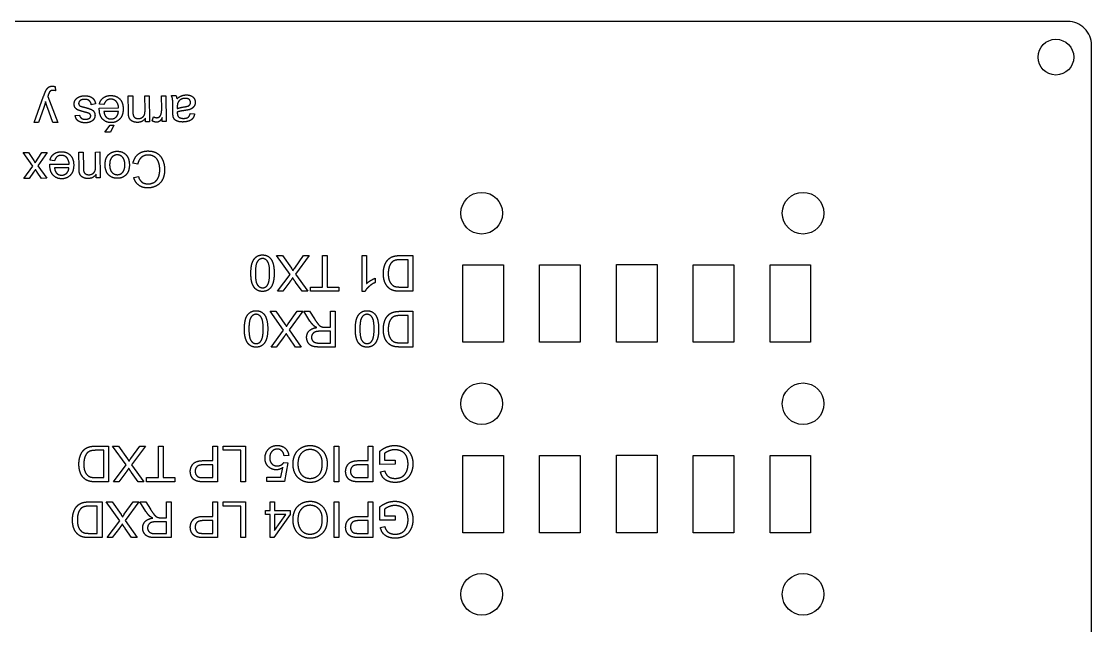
# Model space of a CAD drawing. Header units: millimetres. Extents: x -165 to 15, y -100 to 0.
# Drawn here: x -74.9 to 15, y -50.7 to 0 of the extents above; entities that cross this region are included whole.
import ezdxf

# ---------------------------------------------------------------- set-up
doc = ezdxf.new("R2010")
doc.units = ezdxf.units.MM
doc.layers.get('0').update_dxf_attribs({"linetype": 'CONTINUOUS'})

msp = doc.modelspace()

# ---------------------------------------------------------------- linework, layer by layer
for p, q in [((-73.823, -8.501), (-73.015, -6.284)), ((-72.049, -5.476), (-72.006, -5.822)), ((-65.904, -6.262), (-65.535, -6.259)), ((-65.892, -7.598), (-65.904, -6.262)), ((-65.535, -6.259), (-65.524, -7.581)), ((-64.506, -6.251), (-64.138, -6.247)), ((-64.496, -7.437), (-64.506, -6.251)), ((-64.138, -6.247), (-64.119, -8.421)), ((-63.106, -6.239), (-62.738, -6.236)), ((-63.097, -7.377), (-63.106, -6.239)), ((-62.738, -6.236), (-62.72, -8.409)), ((-62.288, -6.232), (-61.903, -6.229)), ((-72.675, -6.314), (-71.832, -8.485)), ((-68.646, -6.934), (-69.01, -6.994)), ((-67.95, -6.979), (-68.331, -6.935)), ((-62.159, -7.633), (-62.163, -7.142)), ((-61.791, -7.184), (-61.79, -7.319)), ((-73.001, -7.228), (-73.455, -8.498)), ((-72.229, -8.488), (-72.692, -7.233)), ((-70.361, -7.912), (-70.002, -7.86)), ((-68.339, -7.275), (-66.718, -7.261)), ((-66.736, -7.564), (-67.949, -7.575)), ((-63.901, -8.349), (-63.777, -8.006)), ((-63.051, -8.412), (-63.054, -8.082)), ((-60.697, -7.723), (-60.337, -7.769)), ((-73.455, -8.498), (-73.823, -8.501)), ((-71.832, -8.485), (-72.229, -8.488)), ((-64.451, -8.423), (-64.454, -8.114)), ((-64.119, -8.421), (-64.451, -8.423)), ((-62.72, -8.409), (-63.051, -8.412)), ((-74.739, -11.018), (-74.287, -11.014)), ((-73.922, -12.161), (-74.739, -11.018)), ((-74.287, -11.014), (-73.835, -11.686)), ((-73.715, -11.867), (-73.152, -11.005)), ((-72.705, -11.001), (-73.49, -12.137)), ((-73.152, -11.005), (-72.705, -11.001)), ((-72.102, -11.696), (-72.483, -11.652)), ((-70.055, -10.979), (-69.687, -10.976)), ((-70.044, -12.315), (-70.055, -10.979)), ((-69.687, -10.976), (-69.676, -12.298)), ((-68.658, -10.967), (-68.289, -10.964)), ((-68.648, -12.154), (-68.658, -10.967)), ((-68.289, -10.964), (-68.271, -13.137)), ((-74.664, -13.191), (-73.922, -12.161)), ((-73.835, -11.686), (-73.715, -11.867)), ((-73.49, -12.137), (-72.747, -13.175)), ((-72.49, -11.992), (-70.87, -11.978)), ((-70.888, -12.281), (-72.101, -12.291)), ((-65.111, -11.99), (-65.509, -11.893)), ((-74.224, -13.187), (-74.664, -13.191)), ((-73.862, -12.67), (-74.224, -13.187)), ((-73.207, -13.179), (-73.545, -12.672)), ((-72.747, -13.175), (-73.207, -13.179)), ((-68.603, -13.14), (-68.605, -12.831)), ((-68.271, -13.137), (-68.603, -13.14)), ((-65.447, -13.118), (-65.057, -13.023)), ((-52.316, -21.245), (-53.452, -19.659)), ((-53.452, -19.659), (-52.96, -19.659)), ((-52.96, -19.659), (-52.205, -20.729)), ((-51.931, -20.705), (-51.178, -19.659)), ((-50.701, -19.659), (-51.862, -21.222)), ((-51.178, -19.659), (-50.701, -19.659)), ((-46.265, -19.659), (-45.896, -19.659)), ((-46.265, -22.671), (-46.265, -19.659)), ((-45.896, -19.659), (-45.896, -22.006)), ((-43.083, -19.659), (-42, -19.659)), ((-42, -19.659), (-42, -22.659)), ((-42.397, -20.013), (-43.038, -20.013)), ((-42.397, -22.305), (-42.397, -20.013)), ((-53.37, -22.659), (-52.316, -21.245)), ((-51.862, -21.222), (-50.838, -22.659)), ((-45.16, -21.562), (-45.16, -21.918)), ((-52.334, -21.863), (-52.938, -22.659)), ((-51.311, -22.659), (-51.855, -21.889)), ((-43.027, -22.305), (-42.397, -22.305)), ((-52.938, -22.659), (-53.37, -22.659)), ((-50.838, -22.659), (-51.311, -22.659)), ((-46.027, -22.671), (-46.265, -22.671)), ((-42, -22.659), (-43.033, -22.659)), ((-52.858, -25.927), (-53.994, -24.341)), ((-53.994, -24.341), (-53.503, -24.341)), ((-53.503, -24.341), (-52.748, -25.411)), ((-52.473, -25.387), (-51.72, -24.341)), ((-51.244, -24.341), (-52.404, -25.905)), ((-51.72, -24.341), (-51.244, -24.341)), ((-50.65, -25.158), (-51.172, -24.341)), ((-51.172, -24.341), (-50.673, -24.341)), ((-50.673, -24.341), (-50.276, -24.965)), ((-48.925, -25.673), (-48.925, -24.341)), ((-48.925, -24.341), (-48.528, -24.341)), ((-48.528, -24.341), (-48.528, -27.341)), ((-43.083, -24.341), (-42, -24.341)), ((-42.397, -24.695), (-43.038, -24.695)), ((-42.397, -26.987), (-42.397, -24.695)), ((-42, -24.341), (-42, -27.341)), ((-53.912, -27.341), (-52.858, -25.927)), ((-52.404, -25.905), (-51.381, -27.341)), ((-48.925, -26.017), (-49.778, -26.017)), ((-49.385, -25.673), (-48.925, -25.673)), ((-48.925, -27.01), (-48.925, -26.017)), ((-52.877, -26.545), (-53.48, -27.341)), ((-51.853, -27.341), (-52.398, -26.572)), ((-53.48, -27.341), (-53.912, -27.341)), ((-51.381, -27.341), (-51.853, -27.341)), ((-49.874, -27.01), (-48.925, -27.01)), ((-48.528, -27.341), (-49.858, -27.341)), ((-42, -27.341), (-43.033, -27.341)), ((-43.027, -26.987), (-42.397, -26.987)), ((-68.652, -35.659), (-67.57, -35.659)), ((-67.57, -35.659), (-67.57, -38.659)), ((-66.084, -37.245), (-67.22, -35.659)), ((-67.22, -35.659), (-66.729, -35.659)), ((-66.729, -35.659), (-65.973, -36.729)), ((-65.699, -36.705), (-64.946, -35.659)), ((-64.469, -35.659), (-65.63, -37.222)), ((-64.946, -35.659), (-64.469, -35.659)), ((-58.803, -36.879), (-58.803, -35.659)), ((-58.803, -35.659), (-58.406, -35.659)), ((-58.406, -35.659), (-58.406, -38.659)), ((-45.757, -36.879), (-45.757, -35.659)), ((-45.757, -35.659), (-45.36, -35.659)), ((-45.36, -35.659), (-45.36, -38.659)), ((-67.967, -36.013), (-68.607, -36.013)), ((-67.967, -38.305), (-67.967, -36.013)), ((-52.43, -36.445), (-52.817, -36.477)), ((-44.775, -37.19), (-44.775, -36.076)), ((-44.386, -36.277), (-44.386, -36.836)), ((-44.386, -36.836), (-43.504, -36.836)), ((-43.504, -36.836), (-43.504, -37.188)), ((-67.138, -38.659), (-66.084, -37.245)), ((-65.63, -37.222), (-64.606, -38.659)), ((-58.803, -37.233), (-59.578, -37.233)), ((-59.572, -36.879), (-58.803, -36.879)), ((-58.803, -38.305), (-58.803, -37.233)), ((-53.081, -38.266), (-52.92, -37.46)), ((-52.842, -37.032), (-52.496, -37.077)), ((-52.496, -37.077), (-52.786, -38.618)), ((-45.757, -37.233), (-46.533, -37.233)), ((-46.527, -36.879), (-45.757, -36.879)), ((-45.757, -38.305), (-45.757, -37.233)), ((-43.504, -37.188), (-44.775, -37.19)), ((-44.73, -37.82), (-44.372, -37.722)), ((-68.597, -38.305), (-67.967, -38.305)), ((-66.102, -37.863), (-66.706, -38.659)), ((-65.079, -38.659), (-65.623, -37.889)), ((-59.57, -38.305), (-58.803, -38.305)), ((-54.278, -38.618), (-54.278, -38.266)), ((-54.278, -38.266), (-53.081, -38.266)), ((-52.786, -38.618), (-54.278, -38.618)), ((-46.525, -38.305), (-45.757, -38.305)), ((-67.57, -38.659), (-68.603, -38.659)), ((-66.706, -38.659), (-67.138, -38.659)), ((-64.606, -38.659), (-65.079, -38.659)), ((-58.406, -38.659), (-59.538, -38.659)), ((-45.36, -38.659), (-46.492, -38.659)), ((-69.194, -40.341), (-68.112, -40.341)), ((-68.112, -40.341), (-68.112, -43.341)), ((-66.626, -41.927), (-67.762, -40.341)), ((-67.762, -40.341), (-67.271, -40.341)), ((-67.271, -40.341), (-66.516, -41.411)), ((-66.241, -41.387), (-65.488, -40.341)), ((-65.012, -40.341), (-66.172, -41.905)), ((-65.488, -40.341), (-65.012, -40.341)), ((-64.418, -41.158), (-64.94, -40.341)), ((-64.94, -40.341), (-64.441, -40.341)), ((-64.441, -40.341), (-64.044, -40.965)), ((-62.693, -41.673), (-62.693, -40.341)), ((-62.693, -40.341), (-62.296, -40.341)), ((-62.296, -40.341), (-62.296, -43.341)), ((-58.803, -41.561), (-58.803, -40.341)), ((-58.803, -40.341), (-58.406, -40.341)), ((-58.406, -40.341), (-58.406, -43.341)), ((-45.757, -41.561), (-45.757, -40.341)), ((-45.757, -40.341), (-45.36, -40.341)), ((-45.36, -40.341), (-45.36, -43.341)), ((-68.509, -40.695), (-69.149, -40.695)), ((-68.509, -42.987), (-68.509, -40.695)), ((-44.775, -41.872), (-44.775, -40.759)), ((-44.386, -40.959), (-44.386, -41.518)), ((-67.68, -43.341), (-66.626, -41.927)), ((-66.172, -41.905), (-65.149, -43.341)), ((-62.693, -42.017), (-63.546, -42.017)), ((-63.153, -41.673), (-62.693, -41.673)), ((-62.693, -43.01), (-62.693, -42.017)), ((-58.803, -41.915), (-59.578, -41.915)), ((-59.572, -41.561), (-58.803, -41.561)), ((-58.803, -42.987), (-58.803, -41.915)), ((-45.757, -41.915), (-46.533, -41.915)), ((-46.527, -41.561), (-45.757, -41.561)), ((-45.757, -42.987), (-45.757, -41.915)), ((-43.504, -41.87), (-44.775, -41.872)), ((-44.386, -41.518), (-43.504, -41.518)), ((-43.504, -41.518), (-43.504, -41.87)), ((-69.139, -42.987), (-68.509, -42.987)), ((-66.645, -42.545), (-67.248, -43.341)), ((-65.621, -43.341), (-66.166, -42.572)), ((-63.643, -43.01), (-62.693, -43.01)), ((-59.57, -42.987), (-58.803, -42.987)), ((-46.525, -42.987), (-45.757, -42.987)), ((-44.73, -42.502), (-44.372, -42.404)), ((-68.112, -43.341), (-69.145, -43.341)), ((-67.248, -43.341), (-67.68, -43.341)), ((-65.149, -43.341), (-65.621, -43.341)), ((-62.296, -43.341), (-63.626, -43.341)), ((-58.406, -43.341), (-59.538, -43.341)), ((-45.36, -43.341), (-46.492, -43.341))]:
    msp.add_line(p, q)
msp.add_lwpolyline([(-165, -98, 0.414214), (-163, -100), (13, -100, 0.414214), (15, -98), (15, -3.001, 0.000086), (15, -2.999), (15, -2, 0.414214), (13, 0), (-163, 0, 0.414214), (-165, -2)], format="xyb", close=True)
for points in [[(-67.123, -8.716), (-67.391, -9.291), (-67.874, -9.295), (-67.428, -8.718)], [(-49.209, -19.659), (-49.209, -22.305), (-48.221, -22.305), (-48.221, -22.659), (-50.599, -22.659), (-50.599, -22.305), (-49.606, -22.305), (-49.606, -19.659)], [(-34.406, -26.937), (-37.806, -26.937), (-37.806, -20.437), (-34.406, -20.437)], [(-31.356, -20.435), (-27.956, -20.435), (-27.956, -26.937), (-31.356, -26.937)], [(-24.906, -20.411), (-21.487, -20.411), (-21.487, -26.937), (-24.906, -26.937)], [(-18.456, -26.937), (-18.456, -20.437), (-15.056, -20.437), (-15.056, -26.937)], [(-8.606, -20.437), (-8.606, -26.937), (-12.006, -26.937), (-12.006, -20.437)], [(-62.977, -35.659), (-62.977, -38.305), (-61.989, -38.305), (-61.989, -38.659), (-64.367, -38.659), (-64.367, -38.305), (-63.374, -38.305), (-63.374, -35.659)], [(-56.059, -35.659), (-56.059, -38.659), (-56.456, -38.659), (-56.456, -36.013), (-57.933, -36.013), (-57.933, -35.659)], [(-48.223, -35.659), (-48.223, -38.659), (-48.62, -38.659), (-48.62, -35.659)], [(-34.406, -36.437), (-34.406, -42.937), (-37.806, -42.937), (-37.806, -36.437)], [(-27.956, -42.937), (-31.356, -42.937), (-31.356, -36.435), (-27.956, -36.435)], [(-24.906, -42.937), (-24.906, -36.411), (-21.487, -36.411), (-21.487, -42.937)], [(-18.456, -36.437), (-15.056, -36.437), (-15.056, -42.937), (-18.456, -42.937)], [(-8.606, -36.437), (-8.606, -42.937), (-12.006, -42.937), (-12.006, -36.437)], [(-56.059, -40.341), (-56.059, -43.341), (-56.456, -43.341), (-56.456, -40.695), (-57.933, -40.695), (-57.933, -40.341)], [(-53.611, -40.341), (-53.611, -41.059), (-52.31, -41.059), (-52.31, -41.397), (-53.679, -43.341), (-53.98, -43.341), (-53.98, -41.397), (-54.385, -41.397), (-54.385, -41.059), (-53.98, -41.059), (-53.98, -40.341)], [(-48.223, -40.341), (-48.223, -43.341), (-48.62, -43.341), (-48.62, -40.341)], [(-53.611, -41.397), (-53.611, -42.75), (-52.672, -41.397)]]:
    msp.add_lwpolyline(points, close=True)
for centre, radius in [((12, -3), 1.5), ((-36.228, -16.103), 1.75), ((-9.228, -16.103), 1.75), ((-36.228, -32.103), 1.75), ((-9.228, -32.103), 1.75), ((-36.228, -48.103), 1.75), ((-9.228, -48.103), 1.75)]:
    msp.add_circle(centre, radius)
for points in [[(-73.015, -6.284), (-72.885, -5.925), (-72.812, -5.79)], [(-72.812, -5.79), (-72.716, -5.607), (-72.589, -5.521)], [(-72.643, -6.224), (-72.653, -6.255), (-72.675, -6.314)], [(-72.533, -5.949), (-72.567, -6.004), (-72.643, -6.224)], [(-72.589, -5.521), (-72.463, -5.435), (-72.287, -5.433)], [(-72.413, -5.833), (-72.486, -5.875), (-72.533, -5.949)], [(-72.217, -5.791), (-72.339, -5.792), (-72.413, -5.833)], [(-72.287, -5.433), (-72.181, -5.432), (-72.049, -5.476)], [(-72.006, -5.822), (-72.127, -5.79), (-72.217, -5.791)], [(-70.039, -6.336), (-69.837, -6.246), (-69.581, -6.244)], [(-69.581, -6.244), (-69.158, -6.24), (-68.934, -6.414)], [(-68.002, -6.415), (-67.76, -6.228), (-67.381, -6.225)], [(-67.381, -6.225), (-66.905, -6.221), (-66.623, -6.513)], [(-62.192, -6.492), (-62.217, -6.356), (-62.288, -6.232)], [(-61.903, -6.229), (-61.845, -6.343), (-61.827, -6.496)], [(-61.827, -6.496), (-61.624, -6.321), (-61.435, -6.247)], [(-61.435, -6.247), (-61.247, -6.174), (-61.03, -6.172)], [(-61.03, -6.172), (-60.672, -6.169), (-60.478, -6.343)], [(-72.854, -6.731), (-72.915, -6.986), (-73.001, -7.228)], [(-72.692, -7.233), (-72.782, -6.995), (-72.854, -6.731)], [(-70.451, -6.938), (-70.453, -6.754), (-70.347, -6.591)], [(-70.361, -7.253), (-70.45, -7.127), (-70.451, -6.938)], [(-70.347, -6.591), (-70.241, -6.427), (-70.039, -6.336)], [(-69.952, -6.653), (-70.074, -6.757), (-70.073, -6.896)], [(-70.073, -6.896), (-70.072, -7.021), (-69.963, -7.092)], [(-69.963, -7.092), (-69.887, -7.14), (-69.585, -7.214)], [(-69.577, -6.546), (-69.83, -6.549), (-69.952, -6.653)], [(-69.184, -6.66), (-69.325, -6.544), (-69.577, -6.546)], [(-69.01, -6.994), (-69.043, -6.775), (-69.184, -6.66)], [(-68.934, -6.414), (-68.711, -6.588), (-68.646, -6.934)], [(-68.331, -6.935), (-68.244, -6.601), (-68.002, -6.415)], [(-67.726, -6.637), (-67.868, -6.745), (-67.95, -6.979)], [(-67.381, -6.528), (-67.584, -6.53), (-67.726, -6.637)], [(-66.925, -6.715), (-67.109, -6.526), (-67.381, -6.528)], [(-66.718, -7.261), (-66.741, -6.904), (-66.925, -6.715)], [(-66.623, -6.513), (-66.341, -6.804), (-66.337, -7.334)], [(-62.163, -7.142), (-62.168, -6.628), (-62.192, -6.492)], [(-61.734, -6.815), (-61.793, -6.94), (-61.791, -7.184)], [(-61.79, -7.319), (-61.59, -7.235), (-61.189, -7.175)], [(-61.493, -6.558), (-61.658, -6.652), (-61.734, -6.815)], [(-61.115, -6.462), (-61.328, -6.463), (-61.493, -6.558)], [(-61.189, -7.175), (-60.962, -7.14), (-60.868, -7.098)], [(-60.788, -6.557), (-60.9, -6.46), (-61.115, -6.462)], [(-60.868, -7.098), (-60.775, -7.056), (-60.724, -6.977)], [(-60.674, -6.802), (-60.676, -6.655), (-60.788, -6.557)], [(-60.724, -6.977), (-60.674, -6.898), (-60.674, -6.802)], [(-60.352, -7.081), (-60.423, -7.213), (-60.54, -7.294)], [(-60.478, -6.343), (-60.284, -6.516), (-60.282, -6.788)], [(-60.282, -6.788), (-60.28, -6.948), (-60.352, -7.081)], [(-70.117, -7.444), (-70.272, -7.379), (-70.361, -7.253)], [(-70.232, -8.247), (-70.325, -8.122), (-70.361, -7.912)], [(-69.57, -7.611), (-69.962, -7.509), (-70.117, -7.444)], [(-70.002, -7.86), (-69.976, -8.027), (-69.857, -8.12)], [(-69.585, -7.214), (-69.179, -7.313), (-69.022, -7.386)], [(-69.244, -7.702), (-69.299, -7.682), (-69.57, -7.611)], [(-69.102, -7.799), (-69.147, -7.74), (-69.244, -7.702)], [(-69.162, -8.125), (-69.055, -8.04), (-69.056, -7.928)], [(-69.056, -7.928), (-69.056, -7.856), (-69.102, -7.799)], [(-69.022, -7.386), (-68.865, -7.459), (-68.783, -7.591)], [(-68.783, -7.591), (-68.701, -7.722), (-68.7, -7.882)], [(-68.7, -7.882), (-68.699, -8.027), (-68.764, -8.151)], [(-68.34, -7.373), (-68.34, -7.34), (-68.339, -7.275)], [(-68.057, -8.206), (-68.335, -7.911), (-68.34, -7.373)], [(-67.949, -7.575), (-67.922, -7.849), (-67.807, -7.985)], [(-67.807, -7.985), (-67.629, -8.196), (-67.349, -8.194)], [(-67.349, -8.194), (-67.095, -8.192), (-66.923, -8.02)], [(-66.923, -8.02), (-66.752, -7.849), (-66.736, -7.564)], [(-66.337, -7.334), (-66.332, -7.882), (-66.612, -8.188)], [(-65.869, -7.956), (-65.89, -7.854), (-65.892, -7.598)], [(-65.752, -8.228), (-65.835, -8.114), (-65.869, -7.956)], [(-65.524, -7.581), (-65.522, -7.806), (-65.478, -7.917)], [(-65.478, -7.917), (-65.435, -8.028), (-65.325, -8.094)], [(-65.067, -8.158), (-64.832, -8.156), (-64.662, -8.006)], [(-64.662, -8.006), (-64.493, -7.855), (-64.496, -7.437)], [(-63.777, -8.006), (-63.641, -8.085), (-63.506, -8.084)], [(-63.506, -8.084), (-63.386, -8.083), (-63.29, -8.01)], [(-63.29, -8.01), (-63.194, -7.936), (-63.155, -7.807)], [(-63.054, -8.082), (-63.179, -8.315), (-63.286, -8.389)], [(-63.155, -7.807), (-63.095, -7.61), (-63.097, -7.377)], [(-62.138, -7.972), (-62.157, -7.878), (-62.159, -7.633)], [(-62.021, -8.222), (-62.104, -8.123), (-62.138, -7.972)], [(-61.787, -7.607), (-61.789, -7.683), (-61.788, -7.703)], [(-61.788, -7.703), (-61.787, -7.928), (-61.681, -8.02)], [(-61.131, -7.475), (-61.577, -7.532), (-61.787, -7.607)], [(-61.681, -8.02), (-61.539, -8.143), (-61.261, -8.141)], [(-61.261, -8.141), (-61.001, -8.139), (-60.878, -8.047)], [(-60.804, -7.417), (-60.913, -7.446), (-61.131, -7.475)], [(-60.878, -8.047), (-60.755, -7.955), (-60.697, -7.723)], [(-60.54, -7.294), (-60.657, -7.375), (-60.804, -7.417)], [(-60.337, -7.769), (-60.384, -8.001), (-60.495, -8.144)], [(-69.945, -8.445), (-70.139, -8.372), (-70.232, -8.247)], [(-69.495, -8.514), (-69.751, -8.517), (-69.945, -8.445)], [(-69.857, -8.12), (-69.739, -8.214), (-69.524, -8.212)], [(-69.524, -8.212), (-69.27, -8.21), (-69.162, -8.125)], [(-69.177, -8.468), (-69.325, -8.513), (-69.495, -8.514)], [(-68.944, -8.358), (-69.029, -8.423), (-69.177, -8.468)], [(-68.764, -8.151), (-68.83, -8.276), (-68.944, -8.358)], [(-67.342, -8.497), (-67.778, -8.5), (-68.057, -8.206)], [(-66.612, -8.188), (-66.892, -8.493), (-67.342, -8.497)], [(-65.504, -8.411), (-65.669, -8.341), (-65.752, -8.228)], [(-65.142, -8.478), (-65.339, -8.48), (-65.504, -8.411)], [(-65.325, -8.094), (-65.214, -8.16), (-65.067, -8.158)], [(-64.454, -8.114), (-64.69, -8.474), (-65.142, -8.478)], [(-63.522, -8.465), (-63.708, -8.466), (-63.901, -8.349)], [(-63.286, -8.389), (-63.393, -8.464), (-63.522, -8.465)], [(-61.764, -8.385), (-61.939, -8.321), (-62.021, -8.222)], [(-61.312, -8.446), (-61.59, -8.449), (-61.764, -8.385)], [(-60.819, -8.366), (-61.031, -8.444), (-61.312, -8.446)], [(-60.495, -8.144), (-60.607, -8.287), (-60.819, -8.366)], [(-72.483, -11.652), (-72.396, -11.318), (-72.154, -11.132)], [(-72.154, -11.132), (-71.912, -10.945), (-71.533, -10.942)], [(-71.878, -11.354), (-72.02, -11.462), (-72.102, -11.696)], [(-71.533, -11.245), (-71.735, -11.247), (-71.878, -11.354)], [(-71.533, -10.942), (-71.056, -10.938), (-70.775, -11.23)], [(-71.077, -11.432), (-71.261, -11.243), (-71.533, -11.245)], [(-70.87, -11.978), (-70.893, -11.62), (-71.077, -11.432)], [(-70.775, -11.23), (-70.493, -11.521), (-70.489, -12.051)], [(-67.848, -12.078), (-67.852, -11.658), (-67.728, -11.417)], [(-67.728, -11.417), (-67.604, -11.176), (-67.365, -11.04)], [(-67.293, -11.418), (-67.474, -11.629), (-67.47, -12.056)], [(-67.365, -11.04), (-67.126, -10.905), (-66.841, -10.903)], [(-66.839, -11.206), (-67.113, -11.208), (-67.293, -11.418)], [(-66.841, -10.903), (-66.385, -10.899), (-66.101, -11.19)], [(-66.378, -11.41), (-66.562, -11.204), (-66.839, -11.206)], [(-66.191, -12.033), (-66.195, -11.616), (-66.378, -11.41)], [(-66.101, -11.19), (-65.817, -11.48), (-65.813, -12.03)], [(-65.509, -11.893), (-65.388, -11.403), (-65.066, -11.143)], [(-64.803, -11.416), (-65.032, -11.61), (-65.111, -11.99)], [(-65.066, -11.143), (-64.744, -10.884), (-64.275, -10.88)], [(-64.239, -11.219), (-64.573, -11.222), (-64.803, -11.416)], [(-64.275, -10.88), (-63.79, -10.876), (-63.485, -11.071)], [(-63.729, -11.356), (-63.965, -11.217), (-64.239, -11.219)], [(-63.378, -11.78), (-63.492, -11.495), (-63.729, -11.356)], [(-63.485, -11.071), (-63.179, -11.266), (-63.017, -11.639)], [(-63.017, -11.639), (-62.856, -12.012), (-62.852, -12.442)], [(-73.698, -12.43), (-73.787, -12.565), (-73.862, -12.67)], [(-73.545, -12.672), (-73.64, -12.527), (-73.698, -12.43)], [(-72.492, -12.09), (-72.492, -12.057), (-72.49, -11.992)], [(-72.209, -12.923), (-72.487, -12.628), (-72.492, -12.09)], [(-72.101, -12.291), (-72.074, -12.565), (-71.959, -12.702)], [(-71.075, -12.737), (-70.904, -12.566), (-70.888, -12.281)], [(-70.489, -12.051), (-70.484, -12.599), (-70.764, -12.904)], [(-70.021, -12.673), (-70.042, -12.571), (-70.044, -12.315)], [(-69.676, -12.298), (-69.674, -12.523), (-69.63, -12.634)], [(-68.814, -12.722), (-68.644, -12.572), (-68.648, -12.154)], [(-67.557, -12.887), (-67.844, -12.596), (-67.848, -12.078)], [(-67.47, -12.056), (-67.467, -12.46), (-67.282, -12.666)], [(-66.368, -12.659), (-66.188, -12.451), (-66.191, -12.033)], [(-65.813, -12.03), (-65.808, -12.634), (-66.141, -12.927)], [(-63.261, -12.447), (-63.264, -12.064), (-63.378, -11.78)], [(-63.351, -13.024), (-63.259, -12.744), (-63.261, -12.447)], [(-62.852, -12.442), (-62.848, -12.91), (-63.024, -13.261)], [(-71.494, -13.213), (-71.93, -13.217), (-72.209, -12.923)], [(-71.959, -12.702), (-71.781, -12.913), (-71.501, -12.911)], [(-71.501, -12.911), (-71.247, -12.908), (-71.075, -12.737)], [(-70.764, -12.904), (-71.044, -13.21), (-71.494, -13.213)], [(-69.904, -12.944), (-69.987, -12.83), (-70.021, -12.673)], [(-69.656, -13.128), (-69.821, -13.058), (-69.904, -12.944)], [(-69.294, -13.195), (-69.491, -13.197), (-69.656, -13.128)], [(-69.63, -12.634), (-69.586, -12.745), (-69.476, -12.811)], [(-69.476, -12.811), (-69.366, -12.876), (-69.219, -12.875)], [(-68.605, -12.831), (-68.842, -13.191), (-69.294, -13.195)], [(-69.219, -12.875), (-68.984, -12.873), (-68.814, -12.722)], [(-66.822, -13.175), (-67.27, -13.178), (-67.557, -12.887)], [(-67.282, -12.666), (-67.097, -12.872), (-66.825, -12.87)], [(-66.825, -12.87), (-66.548, -12.867), (-66.368, -12.659)], [(-66.141, -12.927), (-66.419, -13.171), (-66.822, -13.175)], [(-65.014, -13.759), (-65.323, -13.532), (-65.447, -13.118)], [(-65.057, -13.023), (-64.95, -13.349), (-64.751, -13.497)], [(-64.25, -13.642), (-63.904, -13.639), (-63.673, -13.472)], [(-63.673, -13.472), (-63.442, -13.304), (-63.351, -13.024)], [(-63.024, -13.261), (-63.2, -13.611), (-63.529, -13.795)], [(-64.255, -13.982), (-64.706, -13.986), (-65.014, -13.759)], [(-64.751, -13.497), (-64.551, -13.645), (-64.25, -13.642)], [(-63.529, -13.795), (-63.858, -13.979), (-64.255, -13.982)], [(-55.176, -19.785), (-54.96, -19.608), (-54.63, -19.608)], [(-54.63, -19.608), (-54.196, -19.608), (-53.949, -19.919)], [(-43.923, -19.861), (-43.774, -19.761), (-43.564, -19.71)], [(-43.564, -19.71), (-43.355, -19.659), (-43.083, -19.659)], [(-55.608, -21.138), (-55.608, -20.611), (-55.5, -20.286)], [(-55.5, -20.286), (-55.392, -19.962), (-55.176, -19.785)], [(-55.057, -20.156), (-55.23, -20.402), (-55.23, -21.138)], [(-54.63, -19.911), (-54.884, -19.911), (-55.057, -20.156)], [(-54.204, -20.155), (-54.377, -19.911), (-54.63, -19.911)], [(-54.031, -21.138), (-54.031, -20.4), (-54.204, -20.155)], [(-53.949, -19.919), (-53.652, -20.293), (-53.652, -21.138)], [(-44.48, -21.175), (-44.48, -20.834), (-44.4, -20.57)], [(-44.4, -20.57), (-44.321, -20.306), (-44.196, -20.133)], [(-44.196, -20.133), (-44.071, -19.96), (-43.923, -19.861)], [(-43.992, -20.603), (-44.071, -20.842), (-44.071, -21.181)], [(-43.772, -20.224), (-43.913, -20.365), (-43.992, -20.603)], [(-43.503, -20.068), (-43.672, -20.123), (-43.772, -20.224)], [(-43.038, -20.013), (-43.334, -20.013), (-43.503, -20.068)], [(-55.541, -21.848), (-55.608, -21.585), (-55.608, -21.138)], [(-55.23, -21.138), (-55.23, -21.879), (-55.057, -22.123)], [(-54.221, -22.151), (-54.031, -21.877), (-54.031, -21.138)], [(-53.652, -21.138), (-53.652, -21.671), (-53.762, -21.995)], [(-52.097, -21.521), (-52.197, -21.685), (-52.334, -21.863)], [(-52.205, -20.729), (-52.142, -20.821), (-52.074, -20.93)], [(-51.855, -21.889), (-52.025, -21.65), (-52.097, -21.521)], [(-52.074, -20.93), (-51.974, -20.766), (-51.931, -20.705)], [(-45.547, -21.752), (-45.332, -21.626), (-45.16, -21.562)], [(-44.363, -21.888), (-44.48, -21.576), (-44.48, -21.175)], [(-44.071, -21.181), (-44.071, -21.652), (-43.916, -21.905)], [(-55.355, -22.294), (-55.473, -22.111), (-55.541, -21.848)], [(-55.054, -22.574), (-55.236, -22.477), (-55.355, -22.294)], [(-55.057, -22.123), (-54.884, -22.366), (-54.626, -22.366)], [(-54.626, -22.366), (-54.372, -22.366), (-54.221, -22.151)], [(-53.762, -21.995), (-53.871, -22.319), (-54.087, -22.495)], [(-45.7, -22.27), (-45.931, -22.477), (-46.027, -22.671)], [(-45.896, -22.006), (-45.763, -21.879), (-45.547, -21.752)], [(-45.16, -21.918), (-45.469, -22.063), (-45.7, -22.27)], [(-44.008, -22.401), (-44.245, -22.201), (-44.363, -21.888)], [(-43.568, -22.616), (-43.825, -22.557), (-44.008, -22.401)], [(-43.916, -21.905), (-43.762, -22.158), (-43.541, -22.244)], [(-43.541, -22.244), (-43.381, -22.305), (-43.027, -22.305)], [(-54.63, -22.671), (-54.872, -22.671), (-55.054, -22.574)], [(-54.087, -22.495), (-54.303, -22.671), (-54.63, -22.671)], [(-43.033, -22.659), (-43.383, -22.659), (-43.568, -22.616)], [(-56.151, -25.821), (-56.151, -25.293), (-56.042, -24.968)], [(-56.042, -24.968), (-55.934, -24.644), (-55.718, -24.467)], [(-55.599, -24.838), (-55.772, -25.084), (-55.772, -25.821)], [(-55.718, -24.467), (-55.502, -24.29), (-55.173, -24.29)], [(-55.173, -24.593), (-55.426, -24.593), (-55.599, -24.838)], [(-55.173, -24.29), (-54.739, -24.29), (-54.491, -24.601)], [(-54.746, -24.837), (-54.919, -24.593), (-55.173, -24.593)], [(-54.573, -25.821), (-54.573, -25.082), (-54.746, -24.837)], [(-54.491, -24.601), (-54.194, -24.975), (-54.194, -25.821)], [(-50.321, -25.557), (-50.495, -25.397), (-50.65, -25.158)], [(-50.276, -24.965), (-50.102, -25.235), (-49.989, -25.379)], [(-46.834, -25.821), (-46.834, -25.293), (-46.725, -24.968)], [(-46.725, -24.968), (-46.617, -24.644), (-46.401, -24.467)], [(-46.282, -24.838), (-46.455, -25.084), (-46.455, -25.821)], [(-46.401, -24.467), (-46.185, -24.29), (-45.855, -24.29)], [(-45.855, -24.593), (-46.109, -24.593), (-46.282, -24.838)], [(-45.855, -24.29), (-45.422, -24.29), (-45.174, -24.601)], [(-45.429, -24.837), (-45.602, -24.593), (-45.855, -24.593)], [(-45.256, -25.821), (-45.256, -25.082), (-45.429, -24.837)], [(-45.174, -24.601), (-44.877, -24.975), (-44.877, -25.821)], [(-44.4, -25.252), (-44.321, -24.988), (-44.196, -24.815)], [(-44.196, -24.815), (-44.071, -24.642), (-43.923, -24.543)], [(-43.772, -24.906), (-43.913, -25.047), (-43.992, -25.285)], [(-43.923, -24.543), (-43.774, -24.443), (-43.564, -24.392)], [(-43.503, -24.75), (-43.672, -24.806), (-43.772, -24.906)], [(-43.564, -24.392), (-43.355, -24.341), (-43.083, -24.341)], [(-43.038, -24.695), (-43.334, -24.695), (-43.503, -24.75)], [(-56.083, -26.53), (-56.151, -26.267), (-56.151, -25.821)], [(-55.772, -25.821), (-55.772, -26.561), (-55.599, -26.805)], [(-54.763, -26.834), (-54.573, -26.559), (-54.573, -25.821)], [(-54.194, -25.821), (-54.194, -26.353), (-54.304, -26.677)], [(-52.748, -25.411), (-52.684, -25.503), (-52.617, -25.612)], [(-52.617, -25.612), (-52.516, -25.448), (-52.473, -25.387)], [(-50.926, -26.523), (-50.926, -26.203), (-50.72, -25.984)], [(-50.72, -25.984), (-50.513, -25.765), (-50.081, -25.706)], [(-50.081, -25.706), (-50.239, -25.63), (-50.321, -25.557)], [(-49.778, -26.017), (-50.05, -26.017), (-50.204, -26.073)], [(-49.989, -25.379), (-49.877, -25.522), (-49.788, -25.579)], [(-49.788, -25.579), (-49.699, -25.636), (-49.606, -25.659)], [(-49.606, -25.659), (-49.539, -25.673), (-49.385, -25.673)], [(-46.766, -26.53), (-46.834, -26.267), (-46.834, -25.821)], [(-46.455, -25.821), (-46.455, -26.561), (-46.282, -26.805)], [(-45.446, -26.834), (-45.256, -26.559), (-45.256, -25.821)], [(-44.877, -25.821), (-44.877, -26.353), (-44.987, -26.677)], [(-44.48, -25.857), (-44.48, -25.516), (-44.4, -25.252)], [(-44.363, -26.571), (-44.48, -26.259), (-44.48, -25.857)], [(-43.992, -25.285), (-44.071, -25.524), (-44.071, -25.864)], [(-44.071, -25.864), (-44.071, -26.334), (-43.916, -26.587)], [(-55.897, -26.976), (-56.016, -26.793), (-56.083, -26.53)], [(-55.599, -26.805), (-55.426, -27.048), (-55.168, -27.048)], [(-55.168, -27.048), (-54.915, -27.048), (-54.763, -26.834)], [(-54.304, -26.677), (-54.413, -27.001), (-54.629, -27.177)], [(-52.639, -26.203), (-52.739, -26.367), (-52.877, -26.545)], [(-52.398, -26.572), (-52.568, -26.332), (-52.639, -26.203)], [(-50.802, -26.975), (-50.926, -26.77), (-50.926, -26.523)], [(-50.437, -26.253), (-50.517, -26.377), (-50.517, -26.523)], [(-50.517, -26.523), (-50.517, -26.735), (-50.363, -26.872)], [(-50.204, -26.073), (-50.357, -26.13), (-50.437, -26.253)], [(-50.363, -26.872), (-50.208, -27.01), (-49.874, -27.01)], [(-46.58, -26.976), (-46.699, -26.793), (-46.766, -26.53)], [(-46.282, -26.805), (-46.109, -27.048), (-45.851, -27.048)], [(-45.851, -27.048), (-45.598, -27.048), (-45.446, -26.834)], [(-44.987, -26.677), (-45.096, -27.001), (-45.312, -27.177)], [(-44.008, -27.083), (-44.245, -26.883), (-44.363, -26.571)], [(-43.916, -26.587), (-43.762, -26.84), (-43.541, -26.926)], [(-43.541, -26.926), (-43.381, -26.987), (-43.027, -26.987)], [(-55.596, -27.256), (-55.778, -27.159), (-55.897, -26.976)], [(-55.173, -27.353), (-55.414, -27.353), (-55.596, -27.256)], [(-54.629, -27.177), (-54.845, -27.353), (-55.173, -27.353)], [(-50.468, -27.26), (-50.677, -27.179), (-50.802, -26.975)], [(-49.858, -27.341), (-50.259, -27.341), (-50.468, -27.26)], [(-46.279, -27.256), (-46.461, -27.159), (-46.58, -26.976)], [(-45.855, -27.353), (-46.097, -27.353), (-46.279, -27.256)], [(-45.312, -27.177), (-45.528, -27.353), (-45.855, -27.353)], [(-43.568, -27.298), (-43.825, -27.239), (-44.008, -27.083)], [(-43.033, -27.341), (-43.383, -27.341), (-43.568, -27.298)], [(-69.765, -36.133), (-69.641, -35.96), (-69.492, -35.861)], [(-69.492, -35.861), (-69.344, -35.761), (-69.134, -35.71)], [(-69.134, -35.71), (-68.924, -35.659), (-68.652, -35.659)], [(-54.182, -35.972), (-53.894, -35.608), (-53.394, -35.608)], [(-53.394, -35.911), (-53.66, -35.911), (-53.844, -36.111)], [(-53.394, -35.608), (-52.985, -35.608), (-52.726, -35.837)], [(-53.017, -36.053), (-53.173, -35.911), (-53.394, -35.911)], [(-52.726, -35.837), (-52.467, -36.066), (-52.43, -36.445)], [(-51.884, -36.338), (-51.7, -35.978), (-51.362, -35.793)], [(-50.632, -35.947), (-51.08, -35.947), (-51.369, -36.263)], [(-51.362, -35.793), (-51.025, -35.608), (-50.634, -35.608)], [(-50.634, -35.608), (-50.21, -35.608), (-49.877, -35.812)], [(-49.9, -36.26), (-50.192, -35.947), (-50.632, -35.947)], [(-49.877, -35.812), (-49.543, -36.017), (-49.371, -36.371)], [(-44.775, -36.076), (-44.482, -35.843), (-44.171, -35.725)], [(-44.171, -35.725), (-43.86, -35.608), (-43.533, -35.608)], [(-43.533, -35.608), (-43.091, -35.608), (-42.73, -35.797)], [(-42.73, -35.797), (-42.368, -35.986), (-42.184, -36.344)], [(-70.05, -37.175), (-70.05, -36.834), (-69.97, -36.57)], [(-69.97, -36.57), (-69.89, -36.306), (-69.765, -36.133)], [(-69.562, -36.603), (-69.641, -36.842), (-69.641, -37.181)], [(-69.342, -36.224), (-69.483, -36.365), (-69.562, -36.603)], [(-69.073, -36.068), (-69.241, -36.123), (-69.342, -36.224)], [(-68.607, -36.013), (-68.904, -36.013), (-69.073, -36.068)], [(-65.973, -36.729), (-65.91, -36.821), (-65.842, -36.93)], [(-65.842, -36.93), (-65.742, -36.766), (-65.699, -36.705)], [(-54.42, -36.676), (-54.42, -36.269), (-54.182, -35.972)], [(-54.149, -37.376), (-54.42, -37.104), (-54.42, -36.676)], [(-53.844, -36.111), (-54.029, -36.312), (-54.029, -36.643)], [(-54.029, -36.643), (-54.029, -36.958), (-53.852, -37.141)], [(-52.817, -36.477), (-52.86, -36.195), (-53.017, -36.053)], [(-52.068, -37.155), (-52.068, -36.698), (-51.884, -36.338)], [(-51.369, -36.263), (-51.659, -36.578), (-51.659, -37.157)], [(-49.608, -37.114), (-49.608, -36.572), (-49.9, -36.26)], [(-49.371, -36.371), (-49.199, -36.725), (-49.199, -37.12)], [(-44.014, -36.065), (-44.259, -36.164), (-44.386, -36.277)], [(-43.51, -35.966), (-43.768, -35.966), (-44.014, -36.065)], [(-42.95, -36.097), (-43.214, -35.966), (-43.51, -35.966)], [(-42.547, -36.498), (-42.686, -36.228), (-42.95, -36.097)], [(-42.409, -37.169), (-42.409, -36.768), (-42.547, -36.498)], [(-42.184, -36.344), (-42, -36.703), (-42, -37.145)], [(-69.932, -37.888), (-70.05, -37.576), (-70.05, -37.175)], [(-69.641, -37.181), (-69.641, -37.652), (-69.486, -37.905)], [(-65.865, -37.521), (-65.965, -37.685), (-66.102, -37.863)], [(-65.623, -37.889), (-65.793, -37.65), (-65.865, -37.521)], [(-60.696, -37.791), (-60.696, -37.409), (-60.452, -37.144)], [(-60.452, -37.144), (-60.209, -36.879), (-59.572, -36.879)], [(-60.125, -37.376), (-60.286, -37.519), (-60.286, -37.779)], [(-59.578, -37.233), (-59.963, -37.233), (-60.125, -37.376)], [(-53.486, -37.648), (-53.879, -37.648), (-54.149, -37.376)], [(-53.852, -37.141), (-53.675, -37.323), (-53.388, -37.323)], [(-52.92, -37.46), (-53.19, -37.648), (-53.486, -37.648)], [(-53.388, -37.323), (-53.21, -37.323), (-53.067, -37.242)], [(-53.067, -37.242), (-52.924, -37.161), (-52.842, -37.032)], [(-51.893, -37.96), (-52.068, -37.605), (-52.068, -37.155)], [(-51.659, -37.157), (-51.659, -37.523), (-51.535, -37.796)], [(-49.912, -38.081), (-49.608, -37.791), (-49.608, -37.114)], [(-49.199, -37.12), (-49.199, -37.867), (-49.6, -38.29)], [(-47.65, -37.791), (-47.65, -37.409), (-47.407, -37.144)], [(-47.407, -37.144), (-47.163, -36.879), (-46.527, -36.879)], [(-47.079, -37.376), (-47.241, -37.519), (-47.241, -37.779)], [(-46.533, -37.233), (-46.917, -37.233), (-47.079, -37.376)], [(-44.372, -37.722), (-44.304, -37.951), (-44.204, -38.082)], [(-42.524, -37.773), (-42.409, -37.495), (-42.409, -37.169)], [(-42, -37.145), (-42, -37.583), (-42.183, -37.962)], [(-69.577, -38.401), (-69.814, -38.201), (-69.932, -37.888)], [(-69.137, -38.616), (-69.395, -38.557), (-69.577, -38.401)], [(-69.486, -37.905), (-69.332, -38.158), (-69.111, -38.244)], [(-68.603, -38.659), (-68.953, -38.659), (-69.137, -38.616)], [(-69.111, -38.244), (-68.951, -38.305), (-68.597, -38.305)], [(-60.605, -38.201), (-60.696, -38.014), (-60.696, -37.791)], [(-60.364, -38.49), (-60.514, -38.387), (-60.605, -38.201)], [(-59.994, -38.63), (-60.215, -38.593), (-60.364, -38.49)], [(-60.286, -37.779), (-60.286, -37.967), (-60.191, -38.101)], [(-60.191, -38.101), (-60.096, -38.235), (-59.941, -38.278)], [(-59.538, -38.659), (-59.836, -38.659), (-59.994, -38.63)], [(-59.941, -38.278), (-59.84, -38.305), (-59.57, -38.305)], [(-51.385, -38.514), (-51.718, -38.315), (-51.893, -37.96)], [(-51.535, -37.796), (-51.411, -38.07), (-51.173, -38.22)], [(-50.636, -38.712), (-51.051, -38.712), (-51.385, -38.514)], [(-51.173, -38.22), (-50.935, -38.37), (-50.638, -38.37)], [(-50.638, -38.37), (-50.216, -38.37), (-49.912, -38.081)], [(-49.6, -38.29), (-50.001, -38.712), (-50.636, -38.712)], [(-47.559, -38.201), (-47.65, -38.014), (-47.65, -37.791)], [(-47.319, -38.49), (-47.468, -38.387), (-47.559, -38.201)], [(-46.948, -38.63), (-47.169, -38.593), (-47.319, -38.49)], [(-47.241, -37.779), (-47.241, -37.967), (-47.146, -38.101)], [(-47.146, -38.101), (-47.05, -38.235), (-46.895, -38.278)], [(-46.492, -38.659), (-46.791, -38.659), (-46.948, -38.63)], [(-46.895, -38.278), (-46.795, -38.305), (-46.525, -38.305)], [(-44.503, -38.311), (-44.652, -38.123), (-44.73, -37.82)], [(-44.09, -38.605), (-44.353, -38.499), (-44.503, -38.311)], [(-44.204, -38.082), (-44.104, -38.213), (-43.917, -38.292)], [(-43.502, -38.71), (-43.827, -38.71), (-44.09, -38.605)], [(-43.917, -38.292), (-43.731, -38.37), (-43.504, -38.37)], [(-43.504, -38.37), (-43.232, -38.37), (-43.033, -38.288)], [(-42.71, -38.526), (-43.054, -38.71), (-43.502, -38.71)], [(-43.033, -38.288), (-42.835, -38.205), (-42.713, -38.07)], [(-42.713, -38.07), (-42.591, -37.935), (-42.524, -37.773)], [(-42.183, -37.962), (-42.366, -38.342), (-42.71, -38.526)], [(-70.034, -40.543), (-69.886, -40.443), (-69.676, -40.392)], [(-69.676, -40.392), (-69.467, -40.341), (-69.194, -40.341)], [(-51.362, -40.475), (-51.025, -40.29), (-50.634, -40.29)], [(-50.634, -40.29), (-50.21, -40.29), (-49.877, -40.495)], [(-44.775, -40.759), (-44.482, -40.525), (-44.171, -40.408)], [(-44.171, -40.408), (-43.86, -40.29), (-43.533, -40.29)], [(-43.533, -40.29), (-43.091, -40.29), (-42.73, -40.479)], [(-70.592, -41.857), (-70.592, -41.516), (-70.512, -41.252)], [(-70.512, -41.252), (-70.432, -40.988), (-70.308, -40.815)], [(-70.308, -40.815), (-70.183, -40.642), (-70.034, -40.543)], [(-70.104, -41.285), (-70.183, -41.524), (-70.183, -41.864)], [(-69.884, -40.906), (-70.025, -41.047), (-70.104, -41.285)], [(-69.615, -40.75), (-69.784, -40.806), (-69.884, -40.906)], [(-69.149, -40.695), (-69.446, -40.695), (-69.615, -40.75)], [(-64.089, -41.557), (-64.263, -41.397), (-64.418, -41.158)], [(-64.044, -40.965), (-63.87, -41.235), (-63.757, -41.379)], [(-52.068, -41.837), (-52.068, -41.381), (-51.884, -41.02)], [(-51.884, -41.02), (-51.7, -40.66), (-51.362, -40.475)], [(-51.369, -40.945), (-51.659, -41.26), (-51.659, -41.839)], [(-50.632, -40.63), (-51.08, -40.63), (-51.369, -40.945)], [(-49.9, -40.942), (-50.192, -40.63), (-50.632, -40.63)], [(-49.608, -41.796), (-49.608, -41.254), (-49.9, -40.942)], [(-49.877, -40.495), (-49.543, -40.699), (-49.371, -41.053)], [(-49.371, -41.053), (-49.199, -41.407), (-49.199, -41.802)], [(-44.014, -40.747), (-44.259, -40.847), (-44.386, -40.959)], [(-43.51, -40.648), (-43.768, -40.648), (-44.014, -40.747)], [(-42.95, -40.779), (-43.214, -40.648), (-43.51, -40.648)], [(-42.547, -41.18), (-42.686, -40.91), (-42.95, -40.779)], [(-42.73, -40.479), (-42.368, -40.668), (-42.184, -41.027)], [(-42.409, -41.851), (-42.409, -41.45), (-42.547, -41.18)], [(-42.184, -41.027), (-42, -41.385), (-42, -41.827)], [(-70.474, -42.571), (-70.592, -42.259), (-70.592, -41.857)], [(-70.183, -41.864), (-70.183, -42.334), (-70.028, -42.587)], [(-66.407, -42.203), (-66.508, -42.367), (-66.645, -42.545)], [(-66.516, -41.411), (-66.452, -41.503), (-66.385, -41.612)], [(-66.166, -42.572), (-66.336, -42.332), (-66.407, -42.203)], [(-66.385, -41.612), (-66.284, -41.448), (-66.241, -41.387)], [(-64.694, -42.523), (-64.694, -42.203), (-64.488, -41.984)], [(-64.488, -41.984), (-64.281, -41.765), (-63.849, -41.706)], [(-63.972, -42.073), (-64.126, -42.13), (-64.205, -42.253)], [(-63.849, -41.706), (-64.007, -41.63), (-64.089, -41.557)], [(-63.546, -42.017), (-63.819, -42.017), (-63.972, -42.073)], [(-63.757, -41.379), (-63.645, -41.522), (-63.556, -41.579)], [(-63.556, -41.579), (-63.467, -41.636), (-63.374, -41.659)], [(-63.374, -41.659), (-63.307, -41.673), (-63.153, -41.673)], [(-60.696, -42.473), (-60.696, -42.091), (-60.452, -41.826)], [(-60.452, -41.826), (-60.209, -41.561), (-59.572, -41.561)], [(-60.125, -42.058), (-60.286, -42.201), (-60.286, -42.461)], [(-59.578, -41.915), (-59.963, -41.915), (-60.125, -42.058)], [(-51.893, -42.642), (-52.068, -42.287), (-52.068, -41.837)], [(-51.659, -41.839), (-51.659, -42.205), (-51.535, -42.479)], [(-49.912, -42.763), (-49.608, -42.473), (-49.608, -41.796)], [(-49.199, -41.802), (-49.199, -42.549), (-49.6, -42.972)], [(-47.65, -42.473), (-47.65, -42.091), (-47.407, -41.826)], [(-47.407, -41.826), (-47.163, -41.561), (-46.527, -41.561)], [(-47.079, -42.058), (-47.241, -42.201), (-47.241, -42.461)], [(-46.533, -41.915), (-46.917, -41.915), (-47.079, -42.058)], [(-42.524, -42.455), (-42.409, -42.177), (-42.409, -41.851)], [(-42, -41.827), (-42, -42.265), (-42.183, -42.644)], [(-70.119, -43.083), (-70.357, -42.883), (-70.474, -42.571)], [(-69.679, -43.298), (-69.937, -43.239), (-70.119, -43.083)], [(-70.028, -42.587), (-69.874, -42.84), (-69.653, -42.926)], [(-69.653, -42.926), (-69.493, -42.987), (-69.139, -42.987)], [(-64.57, -42.975), (-64.694, -42.77), (-64.694, -42.523)], [(-64.236, -43.26), (-64.445, -43.179), (-64.57, -42.975)], [(-64.205, -42.253), (-64.285, -42.377), (-64.285, -42.523)], [(-64.285, -42.523), (-64.285, -42.735), (-64.131, -42.872)], [(-64.131, -42.872), (-63.976, -43.01), (-63.643, -43.01)], [(-60.605, -42.883), (-60.696, -42.696), (-60.696, -42.473)], [(-60.364, -43.172), (-60.514, -43.069), (-60.605, -42.883)], [(-60.286, -42.461), (-60.286, -42.649), (-60.191, -42.783)], [(-60.191, -42.783), (-60.096, -42.917), (-59.941, -42.96)], [(-59.941, -42.96), (-59.84, -42.987), (-59.57, -42.987)], [(-51.385, -43.196), (-51.718, -42.997), (-51.893, -42.642)], [(-51.535, -42.479), (-51.411, -42.752), (-51.173, -42.902)], [(-51.173, -42.902), (-50.935, -43.053), (-50.638, -43.053)], [(-50.638, -43.053), (-50.216, -43.053), (-49.912, -42.763)], [(-49.6, -42.972), (-50.001, -43.394), (-50.636, -43.394)], [(-47.559, -42.883), (-47.65, -42.696), (-47.65, -42.473)], [(-47.319, -43.172), (-47.468, -43.069), (-47.559, -42.883)], [(-47.241, -42.461), (-47.241, -42.649), (-47.146, -42.783)], [(-47.146, -42.783), (-47.05, -42.917), (-46.895, -42.96)], [(-46.895, -42.96), (-46.795, -42.987), (-46.525, -42.987)], [(-44.503, -42.993), (-44.652, -42.805), (-44.73, -42.502)], [(-44.09, -43.287), (-44.353, -43.181), (-44.503, -42.993)], [(-44.372, -42.404), (-44.304, -42.633), (-44.204, -42.764)], [(-44.204, -42.764), (-44.104, -42.895), (-43.917, -42.974)], [(-43.917, -42.974), (-43.731, -43.053), (-43.504, -43.053)], [(-43.504, -43.053), (-43.232, -43.053), (-43.033, -42.97)], [(-43.033, -42.97), (-42.835, -42.887), (-42.713, -42.752)], [(-42.713, -42.752), (-42.591, -42.617), (-42.524, -42.455)], [(-42.183, -42.644), (-42.366, -43.024), (-42.71, -43.208)], [(-69.145, -43.341), (-69.495, -43.341), (-69.679, -43.298)], [(-63.626, -43.341), (-64.027, -43.341), (-64.236, -43.26)], [(-59.994, -43.312), (-60.215, -43.276), (-60.364, -43.172)], [(-59.538, -43.341), (-59.836, -43.341), (-59.994, -43.312)], [(-50.636, -43.394), (-51.051, -43.394), (-51.385, -43.196)], [(-46.948, -43.312), (-47.169, -43.276), (-47.319, -43.172)], [(-46.492, -43.341), (-46.791, -43.341), (-46.948, -43.312)], [(-43.502, -43.392), (-43.827, -43.392), (-44.09, -43.287)], [(-42.71, -43.208), (-43.054, -43.392), (-43.502, -43.392)]]:
    msp.add_open_spline(points, degree=2)

doc.saveas('drawing.dxf')
